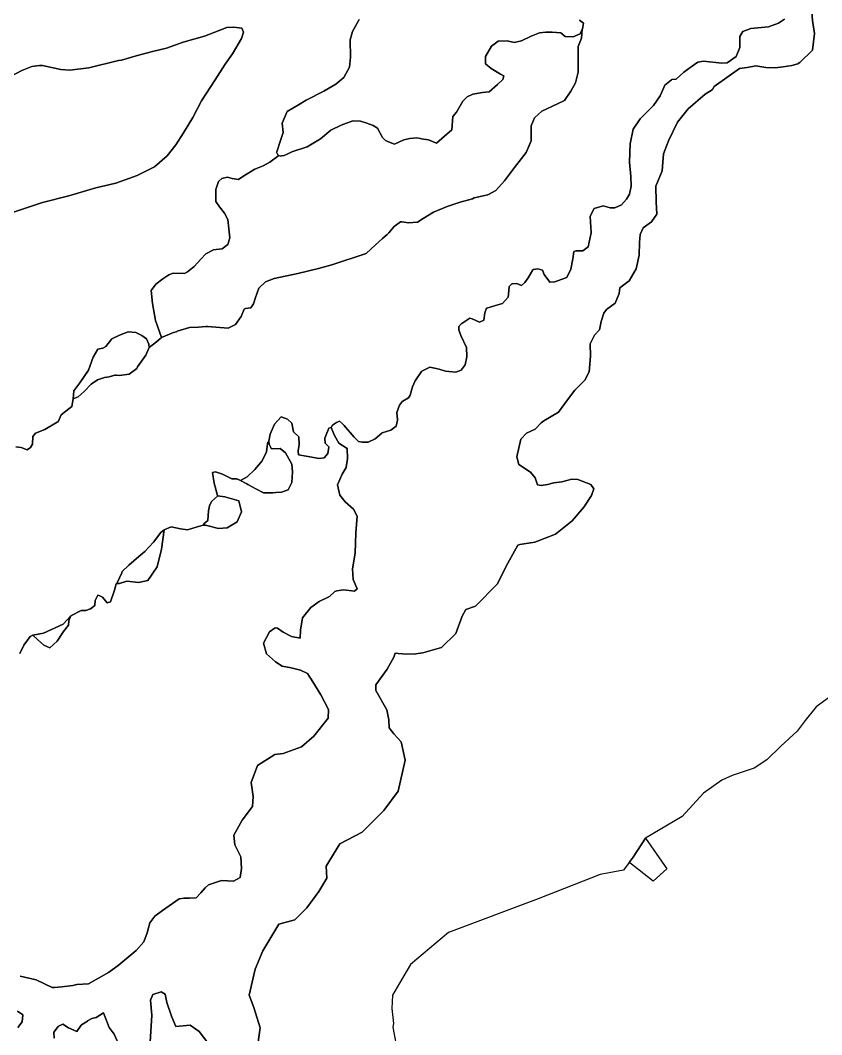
# Model space of a CAD drawing. Header units: inches. Extents: x 288635 to 1232953, y 676945 to 1655780.
# Drawn here: x 469868 to 491495, y 1473145 to 1500510 of the extents above; entities that cross this region are included whole.
import ezdxf

# ---------------------------------------------------------------- set-up
doc = ezdxf.new("R2010")
doc.units = ezdxf.units.IN
doc.header["$MEASUREMENT"] = 0

msp = doc.modelspace()

# ---------------------------------------------------------------- linework, layer by layer
at = {"color": 1}
for points in [[(476250.5446, 1472692.5216), (476345.7948, 1473327.5229), (476171.1695, 1473883.149), (476044.1692, 1474216.5247), (476202.9195, 1474915.0261), (476409.2949, 1475407.1521), (476845.6714, 1476127.4997), (477277.2939, 1476240.9999), (477597.3345, 1476566.1205), (477927.5352, 1477008.0814), (478140.8956, 1477368.7621), (478121.5039, 1477694.5428), (478489.1742, 1478291.5488), (479095.9375, 1478608.2846), (479680.1387, 1479197.5658), (480061.1394, 1479715.7268), (480254.1798, 1480548.8485), (480147.4996, 1481046.6895), (479949.3792, 1481260.0499), (479822.379, 1481427.6902), (479817.2989, 1481635.9707), (479761.4188, 1481910.2912), (479466.7782, 1482428.4522), (479466.7782, 1482580.8526), (479771.5789, 1483007.5734), (479949.3792, 1483332.6941), (479987.0065, 1483433.7009), (480065.0103, 1483427.2006), (480297.761, 1483411.1489), (480538.5375, 1483419.1748), (480729.0891, 1483447.0604), (481234.6218, 1483586.6946), (481625.7826, 1483967.6953), (481793.4229, 1484440.1363), (481895.0231, 1484617.9366), (482154.1036, 1484704.2968), (482733.2248, 1485298.658), (483027.8654, 1485867.6191), (483292.1566, 1486351.3689), (483347.5974, 1486364.6747), (483756.9175, 1486428.8818), (484313.1079, 1486649.9407), (484760.1488, 1487010.6214), (485075.1095, 1487376.3821), (485283.3899, 1487691.3428), (485344.35, 1487869.1431), (485268.1499, 1487991.0634), (484912.5567, 1488119.6094), (484752.0389, 1488135.6612), (484479.1588, 1488063.4282), (484270.4858, 1488031.3246), (484093.9163, 1487991.1952), (483925.3728, 1487959.0917), (483821.1187, 1487974.7298), (483759.3868, 1488163.7837), (483637.4666, 1488316.184), (483322.506, 1488529.5445), (483271.7059, 1488732.7449), (483373.3061, 1489210.2658), (483525.7213, 1489373.6405), (483759.6957, 1489481.6287), (483925.4611, 1489655.2877), (484000.0148, 1489708.5403), (484389.3081, 1489936.7073), (484638.2286, 1490271.9879), (484831.269, 1490536.1485), (485100.5095, 1490800.309), (485217.3497, 1491028.9095), (485252.9098, 1491450.5503), (485247.8298, 1491780.751), (485359.59, 1492019.5114), (485496.7503, 1492156.6717), (485542.4704, 1492380.1922), (485613.5905, 1492608.7926), (485689.7907, 1492710.3928), (485923.4712, 1492878.0331), (486025.0714, 1493142.1937), (486045.3914, 1493289.514), (486299.3919, 1493477.4743), (486492.4323, 1493802.595), (486568.6325, 1494173.4357), (486573.7125, 1494513.7964), (486594.0325, 1494732.2369), (486675.3127, 1494910.0372), (486898.8331, 1495072.5975), (487046.1534, 1495275.7979), (487025.8334, 1495611.0786), (487020.7534, 1496032.7195), (487193.4737, 1496449.2803), (487229.0338, 1496906.4812), (487361.114, 1497257.0019), (487604.9545, 1497759.9229), (487894.5151, 1498125.6836), (488354.0377, 1498518.2586), (488540.3452, 1498636.2534), (488540.5388, 1498636.6406), (488548.2827, 1498641.5451), (488591.1693, 1498727.3184), (489276.8139, 1499208.9467), (489487.3997, 1499238.1948), (489720.1504, 1499278.3242), (489985.0046, 1499238.1948), (490241.8329, 1499230.1689), (490450.5059, 1499254.2465), (490691.2825, 1499294.376), (490851.8002, 1499334.5054), (490858.2259, 1499339.4191), (490859.7377, 1499339.7971), (490903.1165, 1499372.9691), (491247.3218, 1499700.4868), (491298.1219, 1500157.6877), (491247.3218, 1500503.1284), (491220.9025, 1500840.6377)], [(491220.9025, 1500840.6377), (491247.3218, 1500503.1284), (491298.1219, 1500157.6877), (491247.3218, 1499700.4868), (490903.1165, 1499372.9691), (490903.1165, 1499372.9691), (490859.7377, 1499339.7971), (490858.2259, 1499339.4191), (490851.8002, 1499334.5054), (490691.2825, 1499294.376), (490450.5059, 1499254.2465), (490241.8329, 1499230.1689), (489985.0046, 1499238.1948), (489720.1504, 1499278.3242), (489487.3997, 1499238.1948), (489276.8139, 1499208.9467), (488591.1693, 1498727.3184), (488548.2827, 1498641.5451), (488540.5388, 1498636.6406), (488540.3452, 1498636.2534), (488354.0377, 1498518.2586), (487894.5151, 1498125.6836), (487604.9545, 1497759.9229), (487361.114, 1497257.0019), (487229.0338, 1496906.4812), (487193.4737, 1496449.2803), (487020.7534, 1496032.7195), (487025.8334, 1495611.0786), (487046.1534, 1495275.7979), (486898.8331, 1495072.5975), (486675.3127, 1494910.0372), (486594.0325, 1494732.2369), (486573.7125, 1494513.7964), (486568.6325, 1494173.4357), (486492.4323, 1493802.595), (486299.3919, 1493477.4743), (486045.3914, 1493289.514), (486025.0714, 1493142.1937), (485923.4712, 1492878.0331), (485689.7907, 1492710.3928), (485613.5905, 1492608.7926), (485542.4704, 1492380.1922), (485496.7503, 1492156.6717), (485359.59, 1492019.5114), (485247.8298, 1491780.751), (485252.9098, 1491450.5503), (485217.3497, 1491028.9095), (485100.5095, 1490800.309), (484831.269, 1490536.1485), (484638.2286, 1490271.9879), (484389.3081, 1489936.7073), (484000.0148, 1489708.5403), (483925.4611, 1489655.2877), (483759.6957, 1489481.6287), (483525.7213, 1489373.6405), (483373.3061, 1489210.2658), (483271.7059, 1488732.7449), (483322.506, 1488529.5445), (483637.4666, 1488316.184), (483759.3868, 1488163.7837), (483821.1187, 1487974.7298), (483925.3728, 1487959.0917), (484093.9163, 1487991.1952), (484270.4858, 1488031.3246), (484479.1588, 1488063.4282), (484752.0389, 1488135.6612), (484912.5567, 1488119.6094), (485268.1499, 1487991.0634), (485344.35, 1487869.1431), (485283.3899, 1487691.3428), (485075.1095, 1487376.3821), (484760.1488, 1487010.6214), (484313.1079, 1486649.9407), (483756.9175, 1486428.8818), (483347.5974, 1486364.6747), (483292.1566, 1486351.3689), (483027.8654, 1485867.6191), (482733.2248, 1485298.658), (482154.1036, 1484704.2968), (481895.0231, 1484617.9366), (481793.4229, 1484440.1363), (481625.7826, 1483967.6953), (481234.6218, 1483586.6946), (480729.0891, 1483447.0604), (480538.5375, 1483419.1748), (480297.761, 1483411.1489), (480065.0103, 1483427.2006), (479987.0065, 1483433.7009), (479949.3792, 1483332.6941), (479771.5789, 1483007.5734), (479466.7782, 1482580.8526), (479466.7782, 1482428.4522), (479761.4188, 1481910.2912), (479817.2989, 1481635.9707), (479822.379, 1481427.6902), (479949.3792, 1481260.0499), (480147.4996, 1481046.6895), (480254.1798, 1480548.8485), (480061.1394, 1479715.7268), (479680.1387, 1479197.5658), (479095.9375, 1478608.2846), (478489.1742, 1478291.5488), (478121.5039, 1477694.5428), (478140.8956, 1477368.7621), (477927.5352, 1477008.0814), (477597.3345, 1476566.1205), (477277.2939, 1476240.9999), (476845.6714, 1476127.4997), (476409.2949, 1475407.1521), (476202.9195, 1474915.0261), (476044.1692, 1474216.5247), (476171.1695, 1473883.149), (476345.7948, 1473327.5229), (476250.5446, 1472692.5216)], [(479012.511, 1500531.3693), (478829.6306, 1500209.6353), (478766.9771, 1499982.7282), (478778.8305, 1499518.7539), (478753.4305, 1499249.5134), (478599.3368, 1498966.7262), (478382.5897, 1498782.1525), (478055.7757, 1498599.2721), (477579.9481, 1498358.8183), (477375.0544, 1498228.4314), (477073.6404, 1498048.9377), (476933.0935, 1497737.3637), (476958.4935, 1497479.9765), (476892.4534, 1497263.2294), (476789.1599, 1496965.2022), (476785.7619, 1496954.3009), (476822.9984, 1496866.082), (476846.6262, 1496858.721), (476604.9813, 1496680.8733), (476422.9476, 1496583.5064), (476200.6971, 1496490.3729), (475900.1299, 1496314.6892), (475756.1962, 1496219.439), (475585.5303, 1496241.8609), (475455.629, 1496276.5892), (475305.3453, 1496244.8391), (475220.6785, 1496164.4056), (475146.595, 1495948.5052), (475142.9397, 1495625.7454), (475242.9116, 1495475.7874), (475381.5455, 1495305.0372), (475468.329, 1495139.9369), (475493.729, 1494885.9364), (475519.1291, 1494642.5192), (475472.5623, 1494462.6022), (475315.9287, 1494341.952), (475076.1865, 1494314.9264), (475063.297, 1494311.3818), (474871.4278, 1494210.7184), (474735.9609, 1494062.5514), (474564.5105, 1493872.051), (474384.5935, 1493728.1174), (474295.6933, 1493681.5506), (473992.5423, 1493692.0441), (473876.5925, 1493641.3339), (473713.6088, 1493535.5003), (473529.4584, 1493395.8001), (473404.5749, 1493220.1164), (473438.4416, 1492872.9823), (473518.8751, 1492407.3148), (473678.7805, 1491951.9075), (473545.9543, 1491834.7079), (473345.3072, 1491682.216), (473344.6504, 1491680.665), (473339.8047, 1491768.6799), (473276.3046, 1491914.7302), (473151.421, 1492007.8637), (472986.3207, 1492090.4138), (472775.4693, 1492102.133), (472546.0531, 1492016.3304), (472340.7361, 1491916.8468), (472173.5279, 1491708.8646), (472093.2691, 1491668.7351), (471956.6299, 1491639.031), (471834.8517, 1491423.6625), (471710.3915, 1491067.6385), (471476.711, 1490728.9711), (471315.3768, 1490514.0844), (471307.3773, 1490410.6238), (471295.7996, 1490297.0115), (471294.3598, 1490296.3636), (471257.3181, 1490095.2799), (471095.9219, 1489962.988), (470971.5675, 1489865.0919), (470892.1923, 1489677.2374), (470867.9343, 1489668.2582), (470529.4479, 1489475.4128), (470283.3849, 1489372.2251), (470204.0097, 1489284.9124), (470198.718, 1489073.2453), (470145.8013, 1488985.9327), (470050.5511, 1488925.0784), (469891.8008, 1488985.9327), (469748.9255, 1489001.5703)], [(469748.9255, 1489001.5703), (469891.8008, 1488985.9327), (470050.5511, 1488925.0784), (470145.8013, 1488985.9327), (470198.718, 1489073.2453), (470204.0097, 1489284.9124), (470283.3849, 1489372.2251), (470529.4479, 1489475.4128), (470867.9343, 1489668.2582), (470892.1923, 1489677.2374), (470971.5675, 1489865.0919), (471095.9219, 1489962.988), (471257.3181, 1490095.2799), (471294.3598, 1490296.3636), (471295.7996, 1490297.0115), (471425.9109, 1490355.5599), (471513.9644, 1490426.68), (471587.9453, 1490491.9841), (471779.8183, 1490696.7319), (471950.8453, 1490808.4921), (472142.1923, 1490876.2256), (472267.4993, 1490891.4656), (472419.8996, 1490940.5724), (472455.6119, 1490936.2869), (472546.8998, 1490925.3324), (472802.5937, 1490962.5858), (473011.6177, 1491119.8189), (473035.4275, 1491159.8948), (473257.6779, 1491475.2788), (473344.6504, 1491680.665), (473345.3072, 1491682.216), (473545.9543, 1491834.7079), (473678.7805, 1491951.9075), (473682.3944, 1491955.0962), (474004.2017, 1492090.7068), (474082.0703, 1492108.8761), (474105.3162, 1492122.4362), (474435.2988, 1492224.4507), (474675.9858, 1492229.2644), (474877.1085, 1492246.0723), (474921.1794, 1492247.8976), (475478.9123, 1492203.8369), (475675.7627, 1492299.0871), (475824.988, 1492518.1625), (475907.5008, 1492718.2702), (475944.0757, 1492734.8951), (476088.5136, 1492756.288), (476164.7137, 1492861.0632), (476215.5138, 1493032.5135), (476307.4881, 1493280.5755), (476489.8359, 1493457.2248), (476722.5865, 1493545.5096), (477358.2561, 1493675.3774), (477918.4435, 1493810.3638), (478277.3761, 1493909.327), (479205.1907, 1494216.9598), (479453.9274, 1494449.6978), (479640.2728, 1494624.3814), (479715.0159, 1494689.4411), (479772.423, 1494733.3406), (479810.5431, 1494778.0903), (479957.0183, 1494950.0395), (480125.5619, 1495070.4278), (480168.295, 1495076.8377), (480343.0221, 1495048.6426), (480584.3226, 1495067.6926), (480739.8979, 1495162.9428), (481019.2984, 1495337.5682), (481384.4242, 1495486.7935), (481736.8499, 1495607.4437), (482075.8521, 1495696.4468), (482117.621, 1495716.2317), (482486.1514, 1495797.9441), (482705.2268, 1495921.7693), (482930.6523, 1496182.1198), (483203.7028, 1496537.7206), (483521.2034, 1496944.1214), (483654.5537, 1497261.622), (483654.5537, 1497651.3669), (483654.5537, 1497664.8478), (483740.2789, 1497880.7482), (483946.6543, 1498055.3736), (484365.7551, 1498255.399), (484553.0805, 1498344.2992), (484721.3558, 1498595.1247), (484848.3561, 1498823.7251), (484924.5562, 1499106.3007), (484924.5562, 1499492.8706), (484924.5562, 1499506.3515), (484924.5562, 1499784.9712), (484924.5562, 1499798.4521), (485013.4564, 1500023.8775), (485034.6769, 1500274.6505), (485036.3313, 1500279.8166), (485049.7233, 1500321.6357), (485068.3687, 1500431.875), (484958.2014, 1500517.0987)], [(490492.9527, 1500541.103), (490329.4398, 1500432.0945), (490056.3893, 1500336.8443), (489582.6378, 1500292.4955), (489369.8878, 1500207.3955), (489368.0399, 1500204.5396), (489281.9643, 1500071.5138), (489288.0377, 1499785.1741), (489287.7655, 1499784.5276), (489288.0377, 1499771.6932), (489186.4375, 1499530.3927), (488945.1371, 1499365.2924), (488944.9191, 1499365.2825), (488937.1996, 1499360.0007), (488797.4993, 1499353.6507), (488303.785, 1499406.0439), (488152.0231, 1499384.3636), (488151.2, 1499384.246), (487974.7993, 1499255.9546), (487774.3439, 1499111.6267), (487563.5439, 1498924.249), (487447.4191, 1498912.236), (487441.4115, 1498907.1439), (487264.5163, 1498757.2075), (487237.0429, 1498699.9713), (487132.8061, 1498475.4613), (486951.2331, 1498209.5901), (486595.6324, 1497853.9894), (486405.132, 1497570.3555), (486328.9318, 1497176.6547), (486308.159, 1496678.1078), (486345.8652, 1496292.6671), (486350.0985, 1496047.1333), (486349.8849, 1496046.0437), (486350.0985, 1496033.6524), (486307.7651, 1495817.7519), (486223.0983, 1495682.285), (486096.098, 1495534.118), (486090.4409, 1495531.4868), (485914.0643, 1495449.4512), (485787.0641, 1495449.4512), (485601.3272, 1495508.7221), (485352.7626, 1495428.54), (485351.1037, 1495425.2736), (485344.8251, 1495423.2483), (485242.2866, 1495221.3566), (485271.1256, 1494788.7724), (485270.4516, 1494785.4022), (485271.1256, 1494775.2915), (485194.9254, 1494394.2907), (485049.8646, 1494289.5247), (484859.7688, 1494292.4045), (484814.3474, 1494276.0528), (484813.9997, 1494273.4934), (484806.4099, 1494270.7611), (484780.0579, 1494076.7901), (484729.2578, 1493793.1562), (484620.5768, 1493575.7943), (484462.0281, 1493514.814), (484292.6944, 1493455.5472), (484161.4608, 1493447.0805), (484004.8272, 1493654.5143), (483958.2604, 1493773.0479), (483837.3201, 1493808.8608), (483709.0287, 1493784.8061), (483706.3944, 1493780.5088), (483701.0912, 1493779.5144), (483569.3221, 1493564.5558), (483480.422, 1493437.5555), (483397.5829, 1493354.7164), (483271.6368, 1493406.3571), (483144.9471, 1493403.0231), (483138.5905, 1493397.773), (483137.0096, 1493397.7314), (483057.0878, 1493331.722), (483052.8544, 1493208.955), (483035.9211, 1493039.6214), (482878.8496, 1492870.1495), (482692.4912, 1492816.3126), (482461.5269, 1492746.0946), (482460.1296, 1492742.7913), (482453.5894, 1492740.8029), (482400.9198, 1492616.2872), (482379.9439, 1492419.1133), (482256.457, 1492363.345), (482061.079, 1492452.153), (482001.1491, 1492477.8373), (481782.3227, 1492333.7116), (481782.1837, 1492333.5562), (481774.3852, 1492328.4199), (481702.4184, 1492247.9865), (481702.4184, 1492155.6338), (481753.2185, 1492003.2335), (481905.6188, 1491685.7329), (481918.3188, 1491444.4324), (481917.7594, 1491441.5796), (481918.3188, 1491430.9515), (481875.9854, 1491215.0511), (481764.3248, 1491074.4413), (481621.4557, 1491021.3757), (481343.6556, 1491042.577), (481168.0648, 1491099.6925), (480916.6043, 1491149.2226), (480704.5139, 1491041.2724), (480703.1929, 1491039.3484), (480696.5764, 1491035.9807), (480521.3161, 1490780.7102), (480448.9259, 1490623.2299), (480390.5058, 1490394.6294), (480344.5518, 1490327.3695), (480193.1262, 1490236.5141), (480192.2442, 1490235.4557), (480185.1887, 1490231.2224), (480100.5219, 1490129.6222), (480031.7528, 1489925.399), (480051.8384, 1489734.5856), (480050.8775, 1489730.2333), (480051.8384, 1489721.1047), (480015.855, 1489558.1211), (479866.0183, 1489448.7807), (479634.3251, 1489381.3791), (479629.2187, 1489376.911), (479626.3876, 1489376.0874), (479444.3017, 1489216.7622), (479253.3243, 1489133.7286), (479092.4573, 1489127.3786), (478994.4557, 1489143.1438), (478880.2833, 1489265.5715), (478772.1841, 1489387.4614), (478646.9818, 1489532.1845), (478607.4222, 1489577.912), (478561.1266, 1489620.6786), (478478.4001, 1489697.0991), (478401.6818, 1489663.0021), (478292.4616, 1489591.882), (478258.2137, 1489527.4554), (478194.979, 1489510.8217), (478140.421, 1489375.9734), (478087.2245, 1489235.1592), (478095.9709, 1489106.8787), (478194.3961, 1489005.2785), (478192.4165, 1488993.841), (478194.3961, 1488991.7976), (478165.8211, 1488826.6973), (478064.2209, 1488709.222), (477934.0456, 1488693.347), (477578.4449, 1488754.3809), (477373.3828, 1488784.5294), (477365.7195, 1488883.8474), (477366.4498, 1488887.8639), (477365.7195, 1488897.3283), (477396.8636, 1489068.6212), (477384.7695, 1489271.1981), (477245.0692, 1489407.7234), (477197.4441, 1489645.8489), (477076.7939, 1489747.4491), (476911.7961, 1489810.6274), (476727.5432, 1489617.2738), (476613.243, 1489341.0483), (476575.1429, 1489160.0729), (476547.3579, 1489130.0356), (476534.8658, 1489022.5283), (476508.4074, 1488866.4238), (476394.6364, 1488623.0067), (476201.4901, 1488390.1729), (475995.1147, 1488194.3808), (475809.3201, 1488096.2583), (475713.0094, 1488136.3878), (475631.0264, 1488139.4242), (475573.8511, 1488141.5418), (475327.6689, 1488262.6765), (475134.5226, 1488328.8225), (475057.0974, 1488308.1758), (475100.1267, 1488022.1569), (475191.3269, 1487692.3932), (475188.9441, 1487687.5282), (475191.3269, 1487678.9123), (475188.4114, 1487672.9598), (475026.0433, 1487529.7792), (474978.4182, 1487416.0082), (474949.3139, 1487275.7787), (474933.4389, 1487013.8407), (474824.7634, 1486930.5118), (474806.0844, 1486892.3755), (474613.4631, 1486836.1943), (474380.7125, 1486763.9614), (474188.0912, 1486788.039), (473939.2888, 1486844.2202), (473746.6675, 1486763.9614), (473740.9056, 1486759.5762), (473738.4793, 1486757.7296), (473656.9274, 1486695.6629), (473461.9959, 1486435.5821), (473228.3154, 1486176.5016), (473069.7262, 1486044.0329), (472796.5146, 1485815.8208), (472621.3674, 1485644.788), (472604.215, 1485605.6895), (472484.0575, 1485331.7934), (472478.5776, 1485319.302), (472454.2304, 1485305.6067), (472414.0321, 1485137.5337), (472299.7319, 1484826.383), (472214.0067, 1484791.458), (472087.0065, 1484950.2083), (472010.8063, 1484988.3084), (471960.0062, 1485001.0084), (471893.3311, 1484861.3081), (471883.8061, 1484721.6078), (471759.9808, 1484635.8827), (471639.3306, 1484585.0825), (471510.2893, 1484589.2039), (471230.1317, 1484440.7203), (471027.0835, 1484217.8401), (470492.6241, 1483979.7147), (470207.5867, 1483925.3407), (470136.8131, 1483889.6696), (469965.6789, 1483657.3545), (469857.7287, 1483428.7541)], [(469865.201, 1474722.6235), (470299.1185, 1474622.0816), (470725.0985, 1474422.1573), (470795.1127, 1474422.1573), (470987.734, 1474438.209), (471284.6917, 1474470.3126), (471397.5999, 1474498.5396), (471706.7047, 1474513.6022), (472249.1016, 1474823.1653), (472511.0396, 1475011.0199), (472997.8739, 1475413.1873), (473204.2493, 1475653.9587), (473291.562, 1475897.3758), (473368.2913, 1476161.9597), (473497.9374, 1476347.1684), (473701.667, 1476495.3353), (474156.4134, 1476806.9253), (474294.3987, 1476829.9229), (474437.2101, 1476829.9229), (474614.4813, 1476839.2944), (474741.4816, 1476971.5863), (474860.5443, 1477103.8782), (474947.857, 1477191.1909), (475299.2718, 1477306.6444), (475621.1166, 1477286.3036), (475802.4628, 1477389.6288), (475834.2129, 1477630.4001), (475818.3379, 1477939.9632), (475659.5876, 1478270.6931), (475630.4833, 1478529.9852), (475855.3796, 1478929.5069), (476138.4844, 1479302.5701), (476151.7135, 1479567.154), (476096.1509, 1479950.8006), (476270.7763, 1480403.239), (476733.4608, 1480708.7138), (476961.3402, 1480728.6771), (477458.7578, 1480913.8858), (477789.4877, 1481196.9906), (478175.7801, 1481686.4707), (478186.3635, 1481916.6587), (477977.3422, 1482310.8886), (477765.6751, 1482665.431), (477622.7998, 1482885.0356), (477429.6536, 1482977.64), (477178.1774, 1483043.0719), (476934.6659, 1483084.5206), (476752.3189, 1483199.8904), (476508.9018, 1483422.1409), (476434.8183, 1483710.5373), (476593.5686, 1484012.1629), (476744.3814, 1484117.9964), (476807.8815, 1484112.7047), (476963.986, 1484004.2254), (477191.5281, 1483885.1626), (477419.0702, 1483840.1834), (477427.0078, 1484057.1421), (477479.9245, 1484387.872), (477704.8208, 1484673.6225), (477937.6546, 1484827.0812), (478215.4677, 1484969.9565), (478352.9613, 1485103.8863), (478411.6779, 1485120.6624), (478585.8851, 1485147.2276), (478890.1565, 1485112.8317), (478958.9483, 1485173.686), (478853.1148, 1485427.6865), (478829.3022, 1485716.083), (478900.7399, 1486131.4796), (478927.1983, 1486687.1057), (478961.5942, 1487134.2525), (478855.7606, 1487319.4612), (478634.0923, 1487517.9678), (478491.852, 1487702.1182), (478425.8118, 1487981.5188), (478551.5421, 1488267.2693), (478659.4923, 1488450.1497), (478702.6724, 1488686.3702), (478684.8924, 1488956.8807), (478460.1019, 1489101.661), (478343.2617, 1489306.1314), (478258.2137, 1489527.4554), (478292.4616, 1489591.882), (478401.6818, 1489663.0021), (478478.4001, 1489697.0991), (478561.1266, 1489620.6786), (478607.4222, 1489577.912), (478646.9818, 1489532.1845), (478772.1841, 1489387.4614), (478880.2833, 1489265.5715), (478994.4557, 1489143.1438), (479092.4573, 1489127.3786), (479253.3243, 1489133.7286), (479444.3017, 1489216.7622), (479626.3876, 1489376.0874), (479629.2187, 1489376.911), (479634.3251, 1489381.3791), (479866.0183, 1489448.7807), (480015.855, 1489558.1211), (480051.8384, 1489721.1047), (480050.8775, 1489730.2333), (480051.8384, 1489734.5856), (480031.7528, 1489925.399), (480100.5219, 1490129.6222), (480185.1887, 1490231.2224), (480192.2442, 1490235.4557), (480193.1262, 1490236.5141), (480344.5518, 1490327.3695), (480390.5058, 1490394.6294), (480448.9259, 1490623.2299), (480521.3161, 1490780.7102), (480696.5764, 1491035.9807), (480703.1929, 1491039.3484), (480704.5139, 1491041.2724), (480916.6043, 1491149.2226), (481168.0648, 1491099.6925), (481343.6556, 1491042.577), (481621.4557, 1491021.3757), (481764.3248, 1491074.4413), (481875.9854, 1491215.0511), (481918.3188, 1491430.9515), (481917.7594, 1491441.5796), (481918.3188, 1491444.4324), (481905.6188, 1491685.7329), (481753.2185, 1492003.2335), (481702.4184, 1492155.6338), (481702.4184, 1492247.9865), (481774.3852, 1492328.4199), (481782.1837, 1492333.5562), (481782.3227, 1492333.7116), (482001.1491, 1492477.8373), (482061.079, 1492452.153), (482256.457, 1492363.345), (482379.9439, 1492419.1133), (482400.9198, 1492616.2872), (482453.5894, 1492740.8029), (482460.1296, 1492742.7913), (482461.5269, 1492746.0946), (482692.4912, 1492816.3126), (482878.8496, 1492870.1495), (483035.9211, 1493039.6214), (483052.8544, 1493208.955), (483057.0878, 1493331.722), (483137.0096, 1493397.7314), (483138.5905, 1493397.773), (483144.9471, 1493403.0231), (483271.6368, 1493406.3571), (483397.5829, 1493354.7164), (483480.422, 1493437.5555), (483569.3221, 1493564.5558), (483701.0912, 1493779.5144), (483706.3944, 1493780.5088), (483709.0287, 1493784.8061), (483837.3201, 1493808.8608), (483958.2604, 1493773.0479), (484004.8272, 1493654.5143), (484161.4608, 1493447.0805), (484292.6944, 1493455.5472), (484462.0281, 1493514.814), (484620.5768, 1493575.7943), (484729.2578, 1493793.1562), (484780.0579, 1494076.7901), (484806.4099, 1494270.7611), (484813.9997, 1494273.4934), (484814.3474, 1494276.0528), (484859.7688, 1494292.4045), (485049.8646, 1494289.5247), (485194.9254, 1494394.2907), (485271.1256, 1494775.2915), (485270.4516, 1494785.4022), (485271.1256, 1494788.7724), (485242.2866, 1495221.3566), (485344.8251, 1495423.2483), (485351.1037, 1495425.2736), (485352.7626, 1495428.54), (485601.3272, 1495508.7221), (485787.0641, 1495449.4512), (485914.0643, 1495449.4512), (486090.4409, 1495531.4868), (486096.098, 1495534.118), (486223.0983, 1495682.285), (486307.7651, 1495817.7519), (486350.0985, 1496033.6524), (486349.8849, 1496046.0437), (486350.0985, 1496047.1333), (486345.8652, 1496292.6671), (486308.159, 1496678.1078), (486328.9318, 1497176.6547), (486405.132, 1497570.3555), (486595.6324, 1497853.9894), (486951.2331, 1498209.5901), (487132.8061, 1498475.4613), (487237.0429, 1498699.9713), (487264.5163, 1498757.2075), (487441.4115, 1498907.1439), (487447.4191, 1498912.236), (487563.5439, 1498924.249), (487774.3439, 1499111.6267), (487974.7993, 1499255.9546), (488151.2, 1499384.246), (488152.0231, 1499384.3636), (488303.785, 1499406.0439), (488797.4993, 1499353.6507), (488937.1996, 1499360.0007), (488944.9191, 1499365.2825), (488945.1371, 1499365.2924), (489186.4375, 1499530.3927), (489288.0377, 1499771.6932), (489287.7655, 1499784.5276), (489288.0377, 1499785.1741), (489281.9643, 1500071.5138), (489368.0399, 1500204.5396), (489369.8878, 1500207.3955), (489582.6378, 1500292.4955), (490056.3893, 1500336.8443), (490329.4398, 1500432.0945), (490492.9527, 1500541.103)], [(484958.2014, 1500517.0987), (485068.3687, 1500431.875), (485049.7233, 1500321.6357), (485036.3313, 1500279.8166), (484973.028, 1500145.8636), (484786.761, 1500061.1967), (484575.0939, 1500076.0134), (484455.8078, 1500171.7148), (484217.3765, 1500192.4303), (484048.0428, 1500190.3137), (483876.5925, 1500173.3803), (483652.2254, 1500084.4801), (483393.9915, 1499951.1298), (483197.1411, 1499908.7964), (483006.3963, 1499953.2702), (482759.9605, 1499949.2109), (482585.4232, 1499811.4296), (482418.552, 1499533.8781), (482421.6988, 1499338.7836), (482570.6065, 1499210.295), (482824.5882, 1499057.7818), (482913.5072, 1499009.2113), (482885.9905, 1498909.7278), (482744.1735, 1498776.3775), (482521.9231, 1498583.7604), (482345.1896, 1498558.9617), (482077.4222, 1498518.1436), (481931.3719, 1498444.0602), (481810.7217, 1498329.7599), (481637.1547, 1498033.426), (481544.0211, 1497910.6591), (481514.3878, 1497555.0584), (481319.654, 1497383.608), (481097.4036, 1497193.1077), (480887.8532, 1497286.2412), (480689.0808, 1497312.4282), (480667.7194, 1497324.3413), (480566.1192, 1497343.3913), (480381.9688, 1497322.2246), (480216.8685, 1497284.1245), (479964.9847, 1497171.9409), (479808.8202, 1497234.2408), (479720.5355, 1497266.3443), (479640.2766, 1497346.6031), (479512.0171, 1497595.2751), (479387.1335, 1497667.2419), (479224.1498, 1497732.8587), (479046.3495, 1497785.7755), (478845.2657, 1497800.5922), (478529.8818, 1497684.1753), (478246.2479, 1497546.5917), (477966.8473, 1497313.7579), (477613.3633, 1497097.8575), (477192.3816, 1496961.3607), (477066.8025, 1496901.0827), (476991.7344, 1496865.05), (476916.8166, 1496850.5498), (476889.7011, 1496845.3016), (476846.6262, 1496858.721), (476822.9984, 1496866.082), (476785.7619, 1496954.3009), (476789.1599, 1496965.2022), (476892.4534, 1497263.2294), (476958.4935, 1497479.9765), (476933.0935, 1497737.3637), (477073.6404, 1498048.9377), (477375.0544, 1498228.4314), (477579.9481, 1498358.8183), (478055.7757, 1498599.2721), (478382.5897, 1498782.1525), (478599.3368, 1498966.7262), (478753.4305, 1499249.5134), (478778.8305, 1499518.7539), (478766.9771, 1499982.7282), (478829.6306, 1500209.6353), (479012.511, 1500531.3693)], [(469579.7338, 1495294.5456), (470467.3412, 1495596.3088), (471178.3181, 1495777.9884), (471906.2579, 1495994.4877), (472448.5452, 1496120.1848), (473022.08, 1496326.3486), (473040.3236, 1496331.7745), (473493.1223, 1496558.3357), (473829.6729, 1496850.4363), (474061.4484, 1497145.7119), (474274.1738, 1497472.7375), (474524.9993, 1497891.8384), (474759.9498, 1498333.1642), (475125.0755, 1498907.8404), (475399.9338, 1499325.4298), (475592.5551, 1499606.3358), (475841.3575, 1500015.6559), (475889.5128, 1500192.2254), (475849.3834, 1500296.5619), (475632.6845, 1500328.6654), (475440.0633, 1500312.6137), (475119.0279, 1500192.2254), (474838.1219, 1500079.863), (474260.2581, 1499919.3453), (473810.8085, 1499758.8276), (473433.5919, 1499670.5428), (472992.1682, 1499550.1546), (472598.8999, 1499437.7922), (472514.6802, 1499423.4907), (471721.4687, 1499225.341), (471209.2344, 1499166.0742), (470963.7005, 1499178.7743), (470470.6954, 1499287.1162), (470383.7555, 1499293.3262), (470183.1084, 1499261.2227), (469910.2283, 1499156.8862), (469589.1929, 1498988.3426)], [(469589.1929, 1498988.3426), (469910.2283, 1499156.8862), (470183.1084, 1499261.2227), (470383.7555, 1499293.3262), (470470.6954, 1499287.1162), (470963.7005, 1499178.7743), (471209.2344, 1499166.0742), (471721.4687, 1499225.341), (472514.6802, 1499423.4907), (472598.8999, 1499437.7922), (472992.1682, 1499550.1546), (473433.5919, 1499670.5428), (473810.8085, 1499758.8276), (474260.2581, 1499919.3453), (474838.1219, 1500079.863), (475119.0279, 1500192.2254), (475440.0633, 1500312.6137), (475632.6845, 1500328.6654), (475849.3834, 1500296.5619), (475889.5128, 1500192.2254), (475841.3575, 1500015.6559), (475592.5551, 1499606.3358), (475399.9338, 1499325.4298), (475399.9338, 1499325.4298), (475125.0755, 1498907.8404), (474759.9498, 1498333.1642), (474524.9993, 1497891.8384), (474274.1738, 1497472.7375), (474061.4484, 1497145.7119), (473829.6729, 1496850.4363), (473493.1223, 1496558.3357), (473040.3236, 1496331.7745), (473022.08, 1496326.3486), (472448.5452, 1496120.1848), (471906.2579, 1495994.4877), (471178.3181, 1495777.9884), (470467.3412, 1495596.3088), (469579.7338, 1495294.5456)], [(469857.7287, 1483428.7541), (469965.6789, 1483657.3545), (470136.8131, 1483889.6696), (470207.5867, 1483925.3407), (470328.4626, 1483806.0914), (470500.5616, 1483651.6307), (470661.9578, 1483577.5472), (470865.6874, 1483762.7559), (470995.4106, 1483964.5475), (471032.3752, 1484022.0481), (471167.313, 1484196.6734), (471176.0811, 1484312.2081), (471191.6547, 1484340.6071), (471230.1317, 1484440.7203), (471510.2893, 1484589.2039), (471639.3306, 1484585.0825), (471759.9808, 1484635.8827), (471883.8061, 1484721.6078), (471893.3311, 1484861.3081), (471960.0062, 1485001.0084), (472010.8063, 1484988.3084), (472087.0065, 1484950.2083), (472214.0067, 1484791.458), (472299.7319, 1484826.383), (472414.0321, 1485137.5337), (472454.2304, 1485305.6067), (472478.5776, 1485319.302), (472484.0575, 1485331.7934), (472495.1635, 1485314.7316), (472547.9428, 1485316.2839), (472745.7145, 1485378.94), (473060.5058, 1485344.9462), (473309.5956, 1485394.18), (473563.5961, 1485770.1008), (473675.3563, 1486247.6217), (473746.6675, 1486763.9614), (473939.2888, 1486844.2202), (474188.0912, 1486788.039), (474380.7125, 1486763.9614), (474613.4631, 1486836.1943), (474806.0844, 1486892.3755), (474868.0203, 1486888.7777), (474942.4136, 1486870.1504), (475213.8978, 1486802.1736), (475449.3774, 1486820.6945), (475721.8988, 1486979.4448), (475835.6699, 1487254.612), (475761.5864, 1487550.9459), (475390.0831, 1487652.7602), (475191.3269, 1487678.9123), (475188.9441, 1487687.5282), (475191.3269, 1487692.3932), (475100.1267, 1488022.1569), (475057.0974, 1488308.1758), (475134.5226, 1488328.8225), (475327.6689, 1488262.6765), (475573.8511, 1488141.5418), (475631.0264, 1488139.4242), (475713.0094, 1488136.3878), (475809.3201, 1488096.2583), (475979.3242, 1488001.9395), (476004.7922, 1487988.1755), (476228.8996, 1487867.6556), (476435.3391, 1487759.1712), (476652.318, 1487764.5957), (476684.1416, 1487759.1712), (476761.5778, 1487771.3439), (476916.8922, 1487783.2488), (477095.1567, 1487845.2539), (477197.8866, 1488042.8113), (477213.9384, 1488331.7432), (477197.8866, 1488532.3903), (477021.3171, 1488837.374), (476876.8512, 1488957.7623), (476676.7796, 1488953.015), (476672.6508, 1488952.917), (476637.5055, 1488962.9796), (476620.3952, 1488999.6481), (476583.6933, 1489078.3024), (476575.1429, 1489160.0729), (476613.243, 1489341.0483), (476727.5432, 1489617.2738), (476911.7961, 1489810.6274), (477076.7939, 1489747.4491), (477197.4441, 1489645.8489), (477245.0692, 1489407.7234), (477384.7695, 1489271.1981), (477396.8636, 1489068.6212), (477396.8636, 1489068.6212), (477365.7195, 1488897.3283), (477366.4498, 1488887.8639), (477365.7195, 1488883.8474), (477373.3828, 1488784.5294), (477578.4449, 1488754.3809), (477934.0456, 1488693.347), (478064.2209, 1488709.222), (478165.8211, 1488826.6973), (478194.3961, 1488991.7976), (478192.4165, 1488993.841), (478194.3961, 1489005.2785), (478095.9709, 1489106.8787), (478087.2245, 1489235.1592), (478140.421, 1489375.9734), (478194.979, 1489510.8217), (478258.2137, 1489527.4554), (478343.2617, 1489306.1314), (478460.1019, 1489101.661), (478684.8924, 1488956.8807), (478702.6724, 1488686.3702), (478659.4923, 1488450.1497), (478551.5421, 1488267.2693), (478425.8118, 1487981.5188), (478491.852, 1487702.1182), (478634.0923, 1487517.9678), (478855.7606, 1487319.4612), (478961.5942, 1487134.2525), (478927.1983, 1486687.1057), (478900.7399, 1486131.4796), (478829.3022, 1485716.083), (478853.1148, 1485427.6865), (478958.9483, 1485173.686), (478890.1565, 1485112.8317), (478585.8851, 1485147.2276), (478411.6779, 1485120.6624), (478352.9613, 1485103.8863), (478215.4677, 1484969.9565), (477937.6546, 1484827.0812), (477704.8208, 1484673.6225), (477479.9245, 1484387.872), (477427.0078, 1484057.1421), (477419.0702, 1483840.1834), (477191.5281, 1483885.1626), (476963.986, 1484004.2254), (476807.8815, 1484112.7047), (476744.3814, 1484117.9964), (476593.5686, 1484012.1629), (476434.8183, 1483710.5373), (476508.9018, 1483422.1409), (476752.3189, 1483199.8904), (476934.6659, 1483084.5206), (477178.1774, 1483043.0719), (477429.6536, 1482977.64), (477622.7998, 1482885.0356), (477765.6751, 1482665.431), (477977.3422, 1482310.8886), (478186.3635, 1481916.6587), (478175.7801, 1481686.4707), (477789.4877, 1481196.9906), (477458.7578, 1480913.8858), (476961.3402, 1480728.6771), (476733.4608, 1480708.7138), (476270.7763, 1480403.239), (476096.1509, 1479950.8006), (476151.7135, 1479567.154), (476138.4844, 1479302.5701), (475855.3796, 1478929.5069), (475630.4833, 1478529.9852), (475659.5876, 1478270.6931), (475818.3379, 1477939.9632), (475834.2129, 1477630.4001), (475802.4628, 1477389.6288), (475621.1166, 1477286.3036), (475299.2718, 1477306.6444), (474947.857, 1477191.1909), (474860.5443, 1477103.8782), (474741.4816, 1476971.5863), (474614.4813, 1476839.2944), (474437.2101, 1476829.9229), (474294.3987, 1476829.9229), (474156.4134, 1476806.9253), (473701.667, 1476495.3353), (473497.9374, 1476347.1684), (473368.2913, 1476161.9597), (473291.562, 1475897.3758), (473204.2493, 1475653.9587), (472997.8739, 1475413.1873), (472511.0396, 1475011.0199), (472249.1016, 1474823.1653), (471706.7047, 1474513.6022), (471397.5999, 1474498.5396), (471284.6917, 1474470.3126), (470987.734, 1474438.209), (470795.1127, 1474422.1573), (470725.0985, 1474422.1573), (470299.1185, 1474622.0816), (469865.201, 1474722.6235)], [(491707.64, 1482247.1608), (491343.6116, 1481994.2958), (491047.2777, 1481621.7617), (490835.6106, 1481333.8945), (490395.3431, 1480927.4936), (490016.8717, 1480564.3047), (489675.675, 1480334.8258), (489083.0071, 1480140.0921), (488803.6065, 1480013.0918), (488309.248, 1479658.7327), (487729.7228, 1479034.6286), (486739.3476, 1478447.7396), (486407.5351, 1477938.7543), (486298.6265, 1477791.2008), (486145.0679, 1477583.1536), (485520.1221, 1477465.3727), (483840.34, 1476812.1241), (481419.3977, 1475899.3098), (480399.4147, 1475038.6992), (480104.8733, 1474538.3539), (479913.5888, 1474213.4136), (479896.6554, 1473849.3462), (479937.4867, 1473450.3406), (479922.1194, 1473350.4533), (480080.5051, 1472482.1054)], [(473369.2264, 1472941.2304), (473416.8515, 1473671.4819), (473383.6351, 1474075.5379), (473444.3254, 1474227.9143), (473669.2347, 1474299.3887), (473776.5359, 1474235.7937), (473821.6648, 1474010.1493), (473948.665, 1473645.0235), (474068.0423, 1473363.0662), (474456.666, 1473406.8981), (474694.7915, 1473232.2727), (474932.917, 1472930.6471)], [(474932.917, 1472930.6471), (474694.7915, 1473232.2727), (474456.666, 1473406.8981), (474068.0423, 1473363.0662), (473948.665, 1473645.0235), (473821.6648, 1474010.1493), (473776.5359, 1474235.7937), (473669.2347, 1474299.3887), (473444.3254, 1474227.9143), (473383.6351, 1474075.5379), (473416.8515, 1473671.4819), (473369.2264, 1472941.2304)], [(469793.7633, 1473778.0591), (469939.2845, 1473682.8089), (469920.7636, 1473492.3085), (469799.055, 1473338.8499)], [(469799.055, 1473338.8499), (469920.7636, 1473492.3085), (469939.2845, 1473682.8089), (469793.7633, 1473778.0591)], [(470786.6861, 1473053.8483), (470776.1027, 1473212.5986), (470891.4233, 1473370.7663), (470897.5294, 1473373.5462), (470899.3608, 1473376.058), (471016.874, 1473429.5574), (471165.041, 1473334.3072), (471393.6403, 1473233.0648), (471509.4165, 1473402.8698), (471517.354, 1473408.1615), (471677.9601, 1473515.2322), (471685.8976, 1473520.5239), (471798.26, 1473584.731), (471918.6483, 1473608.8087), (472118.2044, 1473738.0181), (472266.3713, 1473335.8506), (472403.9549, 1473155.9336), (472552.6932, 1472814.246)], [(472552.6932, 1472814.246), (472403.9549, 1473155.9336), (472266.3713, 1473335.8506), (472118.2044, 1473738.0181), (471918.6483, 1473608.8087), (471798.26, 1473584.731), (471685.8976, 1473520.5239), (471677.9601, 1473515.2322), (471517.354, 1473408.1615), (471509.4165, 1473402.8698), (471393.6403, 1473233.0648), (471165.041, 1473334.3072), (471016.874, 1473429.5574), (470899.3608, 1473376.058), (470897.5294, 1473373.5462), (470891.4233, 1473370.7663), (470776.1027, 1473212.5986), (470786.6861, 1473053.8483)]]:
    msp.add_lwpolyline(points, dxfattribs=at)
for points in [[(485034.6769, 1500274.6505), (485013.4564, 1500023.8775), (484924.5562, 1499798.4521), (484924.5562, 1499784.9712), (484924.5562, 1499506.3515), (484924.5562, 1499492.8706), (484924.5562, 1499106.3007), (484848.3561, 1498823.7251), (484721.3558, 1498595.1247), (484553.0805, 1498344.2992), (484365.7551, 1498255.399), (483946.6543, 1498055.3736), (483740.2789, 1497880.7482), (483654.5537, 1497664.8478), (483654.5537, 1497651.3669), (483654.5537, 1497261.622), (483521.2034, 1496944.1214), (483203.7028, 1496537.7206), (482930.6523, 1496182.1198), (482705.2268, 1495921.7693), (482486.1514, 1495797.9441), (482117.621, 1495716.2317), (482075.8521, 1495696.4468), (481736.8499, 1495607.4437), (481384.4242, 1495486.7935), (481019.2984, 1495337.5682), (480739.8979, 1495162.9428), (480584.3226, 1495067.6926), (480343.0221, 1495048.6426), (480168.295, 1495076.8377), (480125.5619, 1495070.4278), (479957.0183, 1494950.0395), (479810.5431, 1494778.0903), (479772.423, 1494733.3406), (479715.0159, 1494689.4411), (479640.2728, 1494624.3814), (479453.9274, 1494449.6978), (479205.1907, 1494216.9598), (478277.3761, 1493909.327), (477918.4435, 1493810.3638), (477358.2561, 1493675.3774), (476722.5865, 1493545.5096), (476489.8359, 1493457.2248), (476307.4881, 1493280.5755), (476215.5138, 1493032.5135), (476164.7137, 1492861.0632), (476088.5136, 1492756.288), (475944.0757, 1492734.8951), (475907.5008, 1492718.2702), (475824.988, 1492518.1625), (475675.7627, 1492299.0871), (475478.9123, 1492203.8369), (474921.1794, 1492247.8976), (474877.1085, 1492246.0723), (474675.9858, 1492229.2644), (474435.2988, 1492224.4507), (474105.3162, 1492122.4362), (474082.0703, 1492108.8761), (474004.2017, 1492090.7068), (473682.3944, 1491955.0962), (473678.7805, 1491951.9075), (473518.8751, 1492407.3148), (473438.4416, 1492872.9823), (473404.5749, 1493220.1164), (473529.4584, 1493395.8001), (473713.6088, 1493535.5003), (473876.5925, 1493641.3339), (473992.5423, 1493692.0441), (474295.6933, 1493681.5506), (474384.5935, 1493728.1174), (474564.5105, 1493872.051), (474735.9609, 1494062.5514), (474871.4278, 1494210.7184), (475063.297, 1494311.3818), (475076.1865, 1494314.9264), (475315.9287, 1494341.952), (475472.5623, 1494462.6022), (475519.1291, 1494642.5192), (475493.729, 1494885.9364), (475468.329, 1495139.9369), (475381.5455, 1495305.0372), (475242.9116, 1495475.7874), (475142.9397, 1495625.7454), (475146.595, 1495948.5052), (475220.6785, 1496164.4056), (475305.3453, 1496244.8391), (475455.629, 1496276.5892), (475585.5303, 1496241.8609), (475756.1962, 1496219.439), (475900.1299, 1496314.6892), (476200.6971, 1496490.3729), (476422.9476, 1496583.5064), (476604.9813, 1496680.8733), (476846.6262, 1496858.721), (476889.7011, 1496845.3016), (476916.8166, 1496850.5498), (476991.7344, 1496865.05), (477066.8025, 1496901.0827), (477192.3816, 1496961.3607), (477613.3633, 1497097.8575), (477966.8473, 1497313.7579), (478246.2479, 1497546.5917), (478529.8818, 1497684.1753), (478845.2657, 1497800.5922), (479046.3495, 1497785.7755), (479224.1498, 1497732.8587), (479387.1335, 1497667.2419), (479512.0171, 1497595.2751), (479640.2766, 1497346.6031), (479720.5355, 1497266.3443), (479808.8202, 1497234.2408), (479964.9847, 1497171.9409), (480216.8685, 1497284.1245), (480381.9688, 1497322.2246), (480566.1192, 1497343.3913), (480667.7194, 1497324.3413), (480689.0808, 1497312.4282), (480887.8532, 1497286.2412), (481097.4036, 1497193.1077), (481319.654, 1497383.608), (481514.3878, 1497555.0584), (481544.0211, 1497910.6591), (481637.1547, 1498033.426), (481810.7217, 1498329.7599), (481931.3719, 1498444.0602), (482077.4222, 1498518.1436), (482345.1896, 1498558.9617), (482521.9231, 1498583.7604), (482744.1735, 1498776.3775), (482885.9905, 1498909.7278), (482913.5072, 1499009.2113), (482824.5882, 1499057.7818), (482570.6065, 1499210.295), (482421.6988, 1499338.7836), (482418.552, 1499533.8781), (482585.4232, 1499811.4296), (482759.9605, 1499949.2109), (483006.3963, 1499953.2702), (483197.1411, 1499908.7964), (483393.9915, 1499951.1298), (483652.2254, 1500084.4801), (483876.5925, 1500173.3803), (484048.0428, 1500190.3137), (484217.3765, 1500192.4303), (484455.8078, 1500171.7148), (484575.0939, 1500076.0134), (484786.761, 1500061.1967), (484973.028, 1500145.8636), (485036.3313, 1500279.8166), (485034.6769, 1500274.6505)], [(472802.5937, 1490962.5858), (472546.8998, 1490925.3324), (472455.6119, 1490936.2869), (472419.8996, 1490940.5724), (472267.4993, 1490891.4656), (472142.1923, 1490876.2256), (471950.8453, 1490808.4921), (471779.8183, 1490696.7319), (471587.9453, 1490491.9841), (471513.9644, 1490426.68), (471425.9109, 1490355.5599), (471295.7996, 1490297.0115), (471307.3773, 1490410.6238), (471315.3768, 1490514.0844), (471476.711, 1490728.9711), (471710.3915, 1491067.6385), (471834.8517, 1491423.6625), (471956.6299, 1491639.031), (472093.2691, 1491668.7351), (472173.5279, 1491708.8646), (472340.7361, 1491916.8468), (472546.0531, 1492016.3304), (472775.4693, 1492102.133), (472986.3207, 1492090.4138), (473151.421, 1492007.8637), (473276.3046, 1491914.7302), (473339.8047, 1491768.6799), (473344.6504, 1491680.665), (473257.6779, 1491475.2788), (473035.4275, 1491159.8948), (473011.6177, 1491119.8189), (472802.5937, 1490962.5858)], [(476637.5055, 1488962.9796), (476672.6508, 1488952.917), (476676.7796, 1488953.015), (476876.8512, 1488957.7623), (477021.3171, 1488837.374), (477197.8866, 1488532.3903), (477213.9384, 1488331.7432), (477197.8866, 1488042.8113), (477095.1567, 1487845.2539), (476916.8922, 1487783.2488), (476761.5778, 1487771.3439), (476684.1416, 1487759.1712), (476652.318, 1487764.5957), (476435.3391, 1487759.1712), (476228.8996, 1487867.6556), (476004.7922, 1487988.1755), (475979.3242, 1488001.9395), (475809.3201, 1488096.2583), (475995.1147, 1488194.3808), (476201.4901, 1488390.1729), (476394.6364, 1488623.0067), (476508.4074, 1488866.4238), (476534.8658, 1489022.5283), (476547.3579, 1489130.0356), (476575.1429, 1489160.0729), (476583.6933, 1489078.3024), (476620.3952, 1488999.6481), (476637.5055, 1488962.9796)], [(475449.3774, 1486820.6945), (475213.8978, 1486802.1736), (474942.4136, 1486870.1504), (474868.0203, 1486888.7777), (474806.0844, 1486892.3755), (474824.7634, 1486930.5118), (474933.4389, 1487013.8407), (474949.3139, 1487275.7787), (474978.4182, 1487416.0082), (475026.0433, 1487529.7792), (475188.4114, 1487672.9598), (475191.3269, 1487678.9123), (475390.0831, 1487652.7602), (475761.5864, 1487550.9459), (475835.6699, 1487254.612), (475721.8988, 1486979.4448), (475449.3774, 1486820.6945)], [(473309.5956, 1485394.18), (473060.5058, 1485344.9462), (472745.7145, 1485378.94), (472547.9428, 1485316.2839), (472495.1635, 1485314.7316), (472484.0575, 1485331.7934), (472604.215, 1485605.6895), (472621.3674, 1485644.788), (472796.5146, 1485815.8208), (473069.7262, 1486044.0329), (473228.3154, 1486176.5016), (473461.9959, 1486435.5821), (473656.9274, 1486695.6629), (473738.4793, 1486757.7296), (473740.9056, 1486759.5762), (473746.6675, 1486763.9614), (473675.3563, 1486247.6217), (473563.5961, 1485770.1008), (473309.5956, 1485394.18)], [(470865.6874, 1483762.7559), (470661.9578, 1483577.5472), (470500.5616, 1483651.6307), (470328.4626, 1483806.0914), (470207.5867, 1483925.3407), (470492.6241, 1483979.7147), (471027.0835, 1484217.8401), (471230.1317, 1484440.7203), (471191.6547, 1484340.6071), (471176.0811, 1484312.2081), (471167.313, 1484196.6734), (471032.3752, 1484022.0481), (470995.4106, 1483964.5475), (470865.6874, 1483762.7559)], [(487312.726, 1477618.4889), (486942.4063, 1477284.5861), (486312.9076, 1477784.6607), (486298.6265, 1477791.2008), (486407.5351, 1477938.7543), (486739.3476, 1478447.7396), (487312.726, 1477618.4889)]]:
    msp.add_lwpolyline(points, close=True, dxfattribs=at)

doc.saveas('drawing.dxf')
